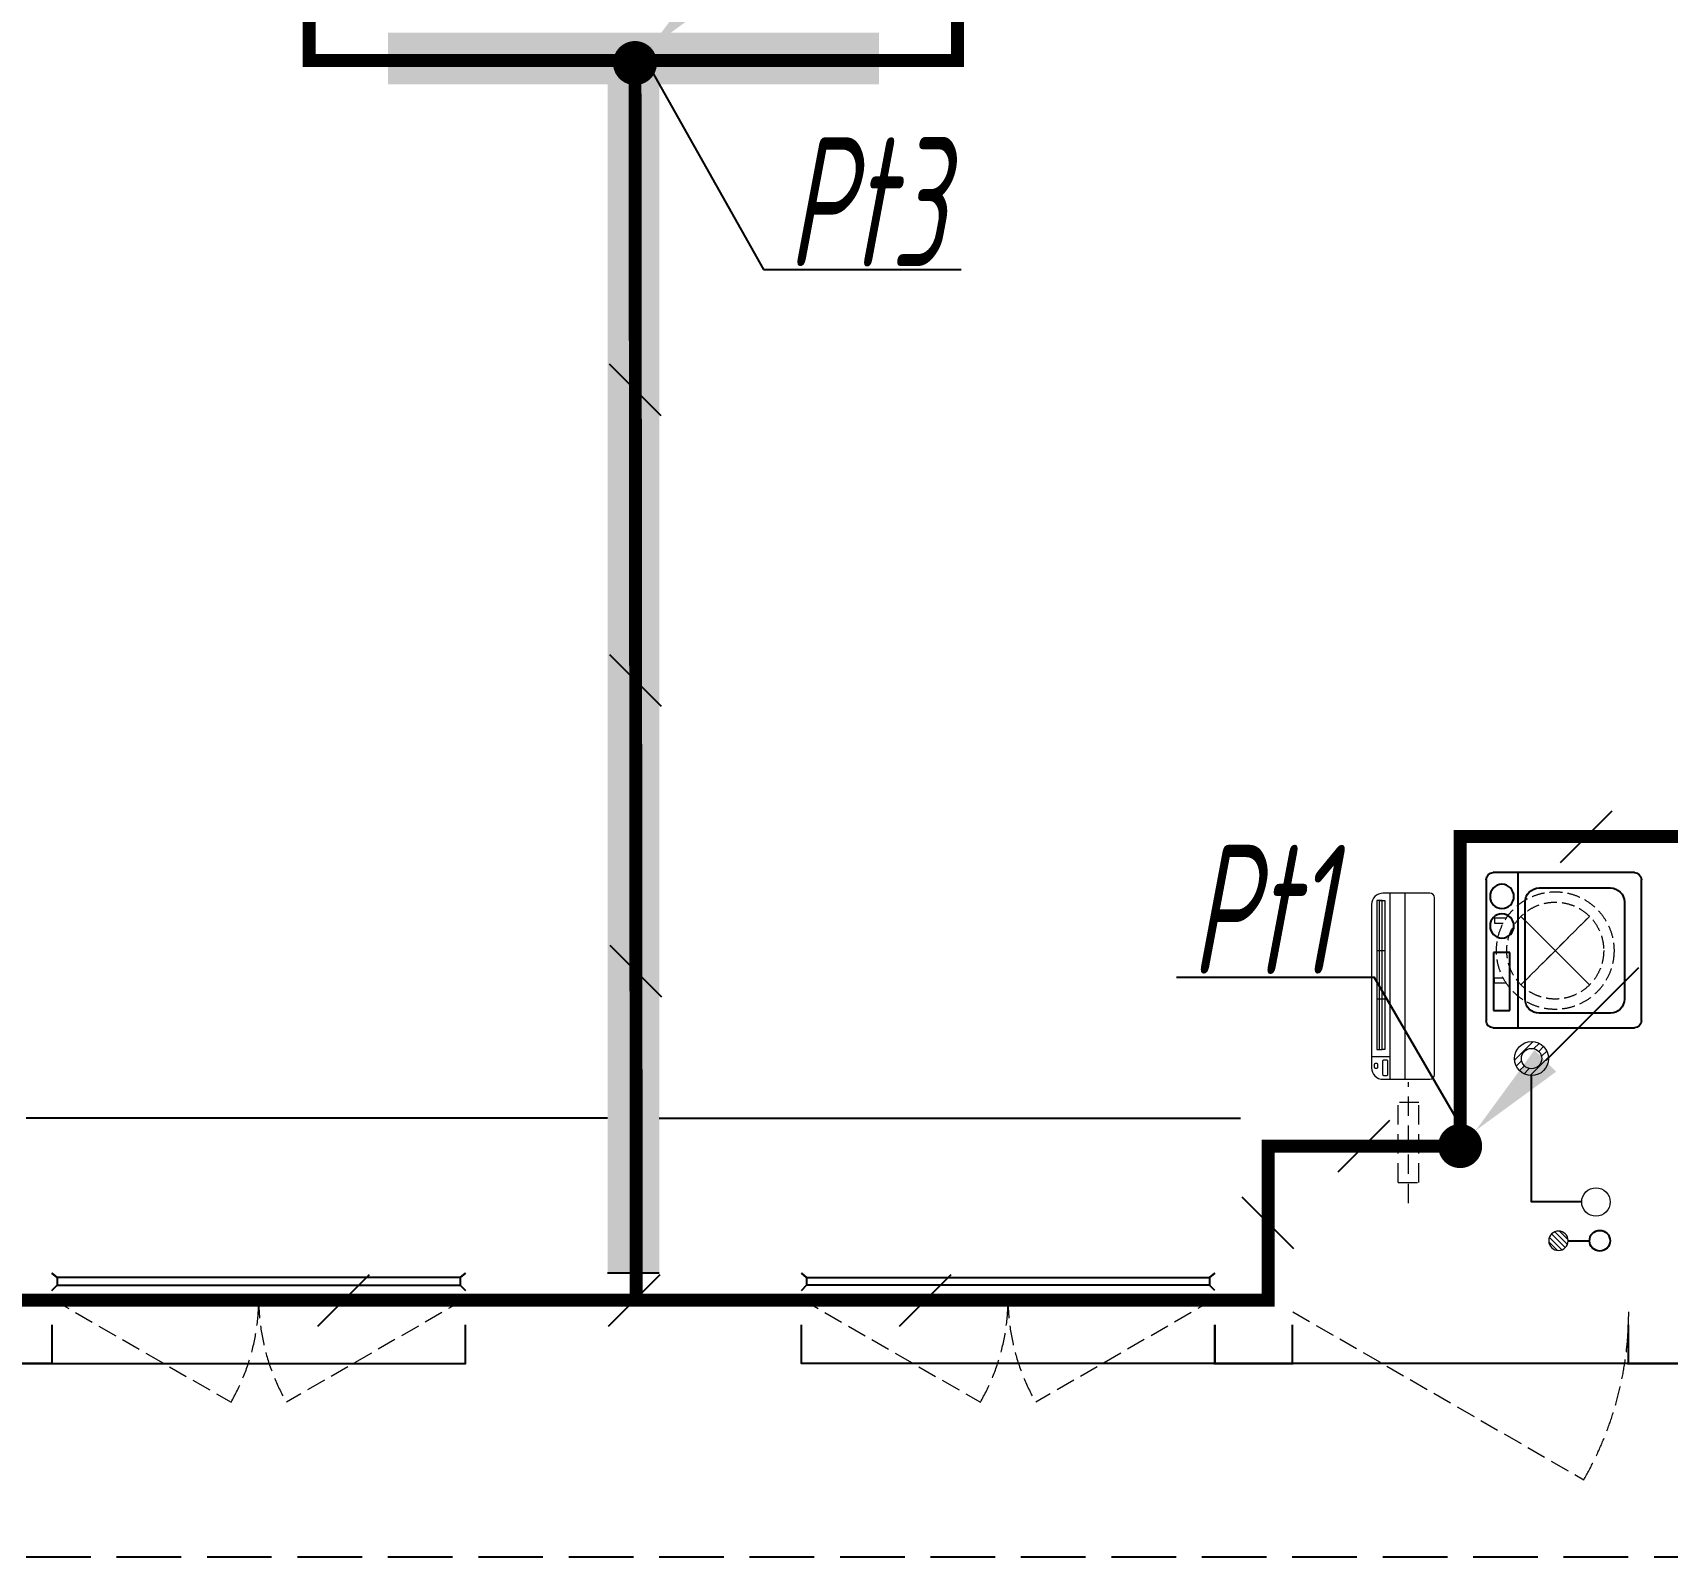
# Model space of a CAD drawing. Extents: x 2803505 to 5851001, y -1372902 to 24339.
# Drawn here: x 2967081 to 2973407, y -776762 to -770862 of the extents above; entities that cross this region are included whole.
import ezdxf
from ezdxf.enums import TextEntityAlignment as Align
from ezdxf.xclip import XClip

# ---------------------------------------------------------------- set-up
doc = ezdxf.new("R2010")
doc.units = 0
doc.header["$LTSCALE"] = 1000
doc.header["$MEASUREMENT"] = 0
doc.header["$XCLIPFRAME"] = 2
for name, pattern in [('$1$DASH', [0.35, 0.25, -0.1]), ('CENTER2', [1.125, 0.75, -0.125, 0.125, -0.125]), ('DASH', [0.35, 0.25, -0.1]), ('DOTE', [2.42, 2, -0.2, 0.02, -0.2]), ('HIDDEN', [0.375, 0.25, -0.125])]:
    doc.linetypes.add(name, pattern=pattern)
doc.layers.get('0').update_dxf_attribs({"linetype": 'CONTINUOUS'})
for name, color, linetype in [('!!电气', 1, 'CONTINUOUS'), ('3-栏杆1', 252, 'CONTINUOUS'), ('3.5方案汇报，与郭总、侯月琴确定户型_t8$0$2020.03.04 -1安徽标准化洋房户型(UA）_t8_t8$0$看线', 154, 'CONTINUOUS'), ('DIM-照明', 7, 'CONTINUOUS'), ('LVTRY', 252, 'CONTINUOUS'), ('LWIRE', 4, 'CONTINUOUS'), ('SHTLN', 4, 'CONTINUOUS'), ('VPIPE-凝结', 150, 'CONTINUOUS'), ('WIRE-接地', 2, 'CONTINUOUS'), ('保温', 6, 'CONTINUOUS'), ('卫生间', 6, 'CONTINUOUS'), ('看线', 185, 'CONTINUOUS')]:
    doc.layers.add(name, color=color, linetype=linetype)
for name, color, linetype, lineweight in [('DOTE', 19, 'DOTE', 9), ('EQUIP_地漏', 7, 'CONTINUOUS', 18), ('VPIPE-废水', 31, 'TG_F', 18), ('WINDOW', 146, 'CONTINUOUS', 20), ('平面-空调室内机', 176, 'CONTINUOUS', 9), ('平面-空调预留孔', 252, 'CONTINUOUS', 15), ('粉刷', 251, 'CONTINUOUS', 9)]:
    doc.layers.add(name, color=color, linetype=linetype, lineweight=lineweight)
doc.styles.add('HZTXT', font='gbeitc.shx', dxfattribs={"width": 0.8, "height": 400, "bigfont": 'hztxt.shx'})
doc.styles.get("Standard").update_dxf_attribs({"font": 'gbenor.shx', "bigfont": 'gbcbig.shx'})
doc.styles.add('TG_LINETYPE', font='SIMPLEX', dxfattribs={"width": 0.8, "height": 3, "bigfont": 'HZTXT'})
doc.linetypes.add('TG_F', pattern='A,2,-0.3,["F",TG_LINETYPE,S=0.1,R=0,X=-0.23,Y=-0.15],0', length=2.3)

# ---------------------------------------------------------------- blocks, each defined once
blk = doc.blocks.new('A$C74D73064')
at = {"layer": 'DOTE', "color": 252}
blk.add_line((-86385.2, 67619.3), (196116, 67619.3), dxfattribs=at)
blk = doc.blocks.new('A$C24015597')
ref = blk.add_blockref('A$C74D73064', (24685.7, -33857.7))
XClip(ref).set_block_clipping_path([(-14883.2465648082, 50822.2568892687), (39116.7403027331, 70322.2568880918)])
blk = doc.blocks.new('GDFGDGRD')
at = {"layer": '保温', "linetype": 'Continuous', "ltscale": 10}
h = blk.add_hatch(dxfattribs=at)
h.set_pattern_fill('HEX', color=251, scale=10, angle=90, style=0)
h.set_pattern_definition([(90, (-70765.891, -151624.736), (-16.49778, 1e-15), [9.525, -19.05]), (210, (-70765.891, -151624.736), (8.24889, -14.2874966), [9.525, -19.05]), (150, (-70765.891, -151615.211), (-8.24889, -14.2874966), [9.525, -19.05])])
h.paths.add_polyline_path([(434066.6, 368523.7), (434066.6, 368723.7), (432166.6, 368723.7), (432166.6, 368523.7)])
h = blk.add_hatch(dxfattribs=at)
h.set_pattern_fill('HEX', color=251, scale=10, angle=90, style=0)
h.set_pattern_definition([(90, (-70765.891, -152124.736), (-16.49778, 1e-15), [9.525, -19.05]), (210, (-70765.891, -152124.736), (8.24889, -14.2874966), [9.525, -19.05]), (150, (-70765.891, -152115.211), (-8.24889, -14.2874966), [9.525, -19.05])])
h.paths.add_polyline_path([(433016.7, 363923.7), (433216.7, 363923.7), (433216.7, 368523.7), (433016.7, 368523.7)])
at = {"layer": '保温', "color": 251, "linetype": 'ByBlock', "ltscale": 10}
blk.add_line((433016.6, 363923.7), (433216.6, 363923.7), dxfattribs=at)
blk = doc.blocks.new('ASDFSD')
at = {"layer": '3-栏杆1', "color": 5}
for p, q in [((681762.6, 334937.5), (681742.3, 334955.3)), ((681742.3, 334955.3), (681762.6, 334937.5)), ((681742.3, 334888.4), (681762.6, 334908.3)), ((683322.1, 334937.5), (681762.6, 334937.5)), ((681762.6, 334937.5), (681762.6, 334908.3)), ((681762.6, 334908.2), (683322.1, 334908.2)), ((683322.1, 334937.5), (683342.3, 334955.3)), ((683342.3, 334955.3), (683322.1, 334937.5)), ((683322.1, 334937.5), (683322.1, 334908.3)), ((683322.1, 334908.3), (683342.3, 334888.4)), ((683342.3, 334888.4), (683322.1, 334908.3))]:
    blk.add_line(p, q, dxfattribs=at)
blk = doc.blocks.new('dongkong')
at = {"layer": '平面-空调预留孔', "color": 8, "linetype": 'HIDDEN', "ltscale": 0.3}
for p, q in [((-603796, 210899.9), (-603796, 210431.5)), ((-603836, 210821), (-603836, 210510.8)), ((-603836, 210821), (-603756, 210821)), ((-603756, 210821), (-603756, 210510.8))]:
    blk.add_line(p, q, dxfattribs=at)
blk.add_lwpolyline([(-603756, 210510.8), (-603836, 210510.8)], dxfattribs=at)
blk = doc.blocks.new('A$C001338C2')
at = {"color": 8}
for p, q in [((0, 248.6), (0, 22)), ((845, 303.6), (55, 303.6)), ((109.1, 214.8), (109.1, 303.6)), ((900, 22), (900, 248.6)), ((22, 0), (878, 0))]:
    blk.add_line(p, q, dxfattribs=at)
at = {"color": 8, "lineweight": 5}
for p, q in [((864.6, 278.7), (144.5, 278.7)), ((144.5, 278.7), (144.5, 265.8)), ((387, 278.7), (144.5, 278.7)), ((144.5, 278.7), (144.5, 252.9)), ((144.5, 265.8), (864.6, 265.8)), ((144.5, 239.9), (144.5, 252.9)), ((144.5, 252.9), (864.6, 252.9)), ((864.6, 239.9), (144.5, 239.9)), ((387, 239.9), (387, 278.7)), ((622, 239.9), (387, 239.9)), ((864.6, 278.7), (622, 278.7)), ((622, 278.7), (622, 239.9)), ((864.6, 252.9), (864.6, 278.7)), ((864.6, 265.8), (864.6, 239.9)), ((900, 214.8), (0, 214.8)), ((900, 143.2), (0, 143.2))]:
    blk.add_line(p, q, dxfattribs=at)
at = {"color": 8}
for points in [[(89.2, 226.4), (22.2, 226.4, -0.414214), (16.7, 231.9), (16.7, 243.1, -0.414214), (22.2, 248.6), (89.2, 248.6, -0.414214), (94.7, 243.1), (94.7, 231.9, -0.414214)], [(73.1, 275), (56.8, 275, -0.414214), (51.3, 280.5), (51.3, 283.4, -0.414214), (56.8, 288.9), (73.1, 288.9, -0.414214), (78.6, 283.4), (78.6, 280.5, -0.414214)]]:
    blk.add_lwpolyline(points, format="xyb", close=True, dxfattribs=at)
for centre, radius, start, end in [((55, 248.6), 55, 90, 180), ((845, 248.6), 55, 360, 90), ((22, 22), 22, 180, 270), ((878, 22), 22, 270, 360)]:
    blk.add_arc(centre, radius, start, end, dxfattribs=at)
blk = doc.blocks.new('$TwtSys$00000141')
at = {"color": 252}
for p, q in [((-47.1, 3.8), (-5, 45.9)), ((-47.1, 3.8), (-5, 45.9)), ((-43.6, -17.5), (17.5, 43.6)), ((-43.6, -17.5), (17.5, 43.6)), ((-33.2, -33.2), (33.2, 33.2)), ((-33.2, -33.2), (33.2, 33.2)), ((-16.2, -43.5), (43.8, 16.4)), ((-16.2, -43.5), (43.8, 16.4)), ((5.7, -46.1), (46.1, -5.7)), ((5.7, -46.1), (46.1, -5.7))]:
    blk.add_line(p, q, dxfattribs=at)
blk.add_circle((0, 0), 47, dxfattribs=at)
blk.add_circle((0, 0), 47, dxfattribs=at)
blk = doc.blocks.new('RECTANG')
for p, q in [((1, 1), (0, 1)), ((0, 1), (0, 0)), ((1, 0), (1, 1)), ((0, 0), (1, 0))]:
    blk.add_line(p, q)
blk = doc.blocks.new('洗衣机')
at = {"layer": 'LVTRY'}
for p, q in [((3790993.7, 243444.5), (3790993.7, 242899.1)), ((3791567.4, 243472.1), (3791021, 243472.1)), ((3791116.5, 243472.1), (3791116.5, 242871.5)), ((3791594.6, 242899.1), (3791594.6, 243444.5)), ((3791199, 243412.7), (3791474.9, 243412.7)), ((3791145.1, 242982.5), (3791145.1, 243358)), ((3791528.8, 243358), (3791528.8, 242982.5)), ((3791474.9, 242927.8), (3791199, 242927.8)), ((3791021, 242871.5), (3791567.4, 242871.5))]:
    blk.add_line(p, q, dxfattribs=at)
at = {"layer": 'LVTRY', "extrusion": (0, 0, -1)}
for centre, major_axis, start_param, end_param in [((3791021, 243444.5), (0, 27.6), -1.570796, 0), ((3791055.1, 243379.8), (0, 46.9), 3.141593, 9.424778), ((3791567.4, 243444.5), (0, 27.6), 0, 1.570796), ((3791199, 243358), (0, 54.7), 4.712389, 6.283185), ((3791474.9, 243358), (0, 54.7), 0, 1.570796), ((3791055.1, 243265.7), (0, 46.9), 3.141593, 9.424778), ((3791199, 242982.5), (0, 54.7), 3.141593, 4.712389), ((3791474.9, 242982.5), (0, 54.7), 1.570796, 3.141593), ((3791021, 242899.1), (0, 27.6), 3.141593, 4.712389), ((3791567.4, 242899.1), (0, 27.6), 1.570796, 3.141593)]:
    blk.add_ellipse(centre, major_axis=major_axis, ratio=0.986385, start_param=start_param, end_param=end_param, dxfattribs=at)
at = {"layer": 'LVTRY', "xscale": 63.25620569481588, "yscale": 224.5369532744355, "zscale": 64.12934308941763, "rotation": 180}
blk.add_blockref('RECTANG', (3791085.2, 243162.4), dxfattribs=at)
blk = doc.blocks.new('$TwtSys$00000543')
at = {"color": 252}
for p, q in [((-93.6, -8.5), (8.5, 93.6)), ((-8.5, -93.6), (93.6, 8.5)), ((12.5, 55), (41.7, 84.2)), ((39.9, 39.9), (66.5, 66.5)), ((55, 12.5), (84.2, 41.7)), ((-84.2, -41.7), (-55, -12.5)), ((-66.5, -66.5), (-39.9, -39.9)), ((-41.7, -84.2), (-12.5, -55))]:
    blk.add_line(p, q, dxfattribs=at)
for radius in [94, 56.4]:
    blk.add_circle((0, 0), radius, dxfattribs=at)
blk = doc.blocks.new('dnfhfn')
at = {"color": 252, "linetype": '$1$DASH', "ltscale": 0.2}
for p, q in [((101.9, 462.7, 0), (121.9, 462.7, 0)), ((101.9, 417.2, 0), (101.9, 462.7, 0)), ((121.9, 462.7, 0), (121.9, 429, 0)), ((353.1, 462.7, 0), (333.1, 462.7, 0)), ((333.1, 462.7, 0), (333.1, 429, 0)), ((353.1, 417.2, 0), (353.1, 462.7, 0))]:
    blk.add_line(p, q, dxfattribs=at)
at = {"color": 252, "linetype": '$1$DASH', "ltscale": 0.2, "elevation": 0}
for points in [[(94.9, 360.1), (94.9, 360.1), (360.1, 94.9), (360.1, 94.9)], [(360.1, 360.1), (94.9, 94.9), (94.9, 94.9), (360.1, 360.1)]]:
    blk.add_lwpolyline(points, close=True, dxfattribs=at)
at = {"color": 252, "linetype": '$1$DASH', "ltscale": 0.2}
for radius in [227.5, 187.5]:
    blk.add_circle((227.5, 227.5, 0), radius, dxfattribs=at)
blk = doc.blocks.new('A$C148B7D8E')
at = {"layer": '卫生间', "color": 252, "linetype": 'DASH'}
blk.add_lwpolyline([(16100, 14000), (16100, 15400), (7700, 15400), (7700, 10800), (7300, 10800), (7300, 10000), (900, 10000), (900, 9000), (-900, 9000), (-900, -900), (1750, -900), (1750, -2100), (23450, -2100), (23450, -900), (25100, -900)], dxfattribs=at)
blk = doc.blocks.new('A$C66B635E3')
at = {"color": 252, "const_width": 8}
for points in [[(34950, -100), (34950, -250), (35250, -250), (35250, -100)], [(40050, -100), (40050, -250), (39750, -250), (39750, -100)], [(41650, -100), (41650, -250), (41350, -250), (41350, -100)]]:
    blk.add_lwpolyline(points, dxfattribs=at)
at = {"layer": '3.5方案汇报，与郭总、侯月琴确定户型_t8$0$2020.03.04 -1安徽标准化洋房户型(UA）_t8_t8$0$看线', "color": 252, "ltscale": 10}
for p, q in [((37400, 700), (35150, 700)), ((37600, 700), (39850, 700))]:
    blk.add_line(p, q, dxfattribs=at)
at = {"layer": 'VPIPE-凝结', "color": 252, "ltscale": 0.1}
for points in [[(41170, 375), (40975.9, 375), (40975.9, 864.2)], [(41117.6, 225), (41200, 225)]]:
    blk.add_lwpolyline(points, dxfattribs=at)
at = {"layer": 'VPIPE-凝结', "color": 252}
blk.add_circle((41240, 225), 40, dxfattribs=at)
at = {"layer": 'VPIPE-废水', "color": 252}
blk.add_circle((41225, 375), 55, dxfattribs=at)
at = {"layer": 'WINDOW', "color": 252, "linetype": 'DASH', "ltscale": 0.3}
for points in [[(35250, 0), (35942.8, -400, 0.131652), (36050, 0)], [(36850, 0), (36157.2, -400, -0.131652), (36050, 0)], [(38150, 0), (38842.8, -400, 0.131652), (38950, 0)], [(39750, 0), (39057.2, -400, -0.131652), (38950, 0)], [(40051.9, -50), (41177.8, -700, 0.131652), (41351.9, -50)]]:
    blk.add_lwpolyline(points, format="xyb", dxfattribs=at)
at = {"layer": '看线', "color": 252, "ltscale": 0.5}
for points in [[(35250, -100), (35250, -250), (36850, -250), (36850, -100)], [(39750, -100), (39750, -250), (38150, -250), (38150, -100)], [(41350, -250), (40050, -250)]]:
    blk.add_lwpolyline(points, dxfattribs=at)
at = {"color": 252, "xscale": -1}
for name, p in [('A$C148B7D8E', (50100, 1100)), ('GDFGDGRD', (470616.6, -363823.7)), ('ASDFSD', (721492.3, -334855.3))]:
    blk.add_blockref(name, p, dxfattribs=at)
at = {"color": 252}
blk.add_blockref('ASDFSD', (-646492.3, -334855.3), dxfattribs=at)
at = {"layer": 'EQUIP_地漏', "color": 252, "xscale": 0.7000000000000001, "yscale": 0.7000000000000001, "zscale": 0.7000000000000001}
blk.add_blockref('$TwtSys$00000543', (40975.9, 930), dxfattribs=at)
at = {"layer": 'EQUIP_地漏', "color": 252, "xscale": 0.8, "yscale": -0.8, "zscale": 0.8, "rotation": 179.999999999993}
blk.add_blockref('$TwtSys$00000141', (41080, 225), dxfattribs=at)
at = {"layer": '平面-空调室内机', "color": 252, "ltscale": 0.3, "xscale": -1, "rotation": 180}
blk.add_blockref('dongkong', (644295.9, 211270.8), dxfattribs=at)
at = {"layer": '平面-空调预留孔', "color": 252, "xscale": 0.800000000046565, "yscale": 0.800000000046565, "zscale": 0.800000000046565, "rotation": 90.00000023343011}
blk.add_blockref('A$C001338C2', (40599.8, 850), dxfattribs=at)
at = {"layer": '平面-空调预留孔', "color": 252, "rotation": 89.99999999999304}
blk.add_blockref('dnfhfn', (41295.1, 1120.3, 0), dxfattribs=at)
at = {"layer": '粉刷', "color": 252}
blk.add_blockref('洗衣机', (-3750193.7, -241822.4), dxfattribs=at)
blk = doc.blocks.new('$TelecSys$00000008')
blk.add_line((0.4, 0.4), (-0.4, -0.4))
blk = doc.blocks.new('$TelecSys$00000078')
for p, q in [((1.15, 1.15), (0.55, 0.55)), ((0.104, 0.104), (0.104, 0.104)), ((-0.104, -0.104), (-0.104, -0.104))]:
    blk.add_line(p, q)
at = {"const_width": 0.142}
blk.add_lwpolyline([(-0.071, 0, 1), (0.071, 0, 1)], format="xyb", close=True, dxfattribs=at)
blk.add_solid([(0.62, 0.48), (0.48, 0.62), (0.1, 0.1)])
at = {"width": 0.8, "flags": 9}
blk.add_attdef('A', (0, 0), '', height=0.00002, dxfattribs=at)

msp = doc.modelspace()

# ---------------------------------------------------------------- linework, layer by layer
at = {"layer": 'DIM-照明', "color": 7, "ltscale": 0.8}
for p, q in [((2969453.9, -770969.7), (2969909.2, -771777.9)), ((2969909.2, -771777.9), (2970674.6, -771777.9)), ((2971508, -774516.5), (2972273.3, -774516.5)), ((2972635.8, -775140.4), (2972273.3, -774516.5))]:
    msp.add_line(p, q, dxfattribs=at)
at = {"layer": 'WIRE-接地', "color": 2, "linetype": 'CENTER2', "const_width": 50}
for points in [[(2973713.8, -764861), (2973713.8, -765659.2), (2973713.8, -766661.6), (2981910.8, -766661.6), (2981910.8, -774564.2), (2979206.7, -774564.2), (2979206.7, -773973), (2972605.5, -773973), (2972605.5, -775170.7), (2971862.5, -775170.7), (2971862.5, -775767.3), (2966958.2, -775767.3), (2966958.2, -775166.2), (2966206.5, -775166.2), (2966206.5, -773959.4), (2959608.5, -773959.4), (2959608.5, -774566.6), (2954210.6, -774566.6), (2954210.6, -773962.7), (2947608.7, -773962.7), (2947608.7, -775168.2), (2946861.9, -775168.2), (2946861.9, -775763.5), (2941954.4, -775763.5)], [(2967204.5, -764865.5), (2968008.8, -764865.5), (2968008.8, -767293), (2967709.3, -767293), (2967709.3, -768865.8), (2968151.2, -768865.8), (2968151.2, -770969.7), (2970660.6, -770969.7), (2970660.6, -768864.6), (2971101.5, -768864.6), (2971101.5, -767258.3), (2970806.7, -767258.3), (2970806.7, -764863.3), (2971600.8, -764861.4)], [(2969412.3, -770979.6), (2969417.2, -775760.4)]]:
    msp.add_lwpolyline(points, dxfattribs=at)

# ---------------------------------------------------------------- block references
at = {"layer": '!!电气'}
for name, p in [('A$C24015597', (2836003.5, -807053.6)), ('A$C66B635E3', (2931906, -775762.1))]:
    msp.add_blockref(name, p, dxfattribs=at)
at = {"layer": 'LWIRE', "color": 4, "xscale": 600, "yscale": 600, "zscale": 600}
msp.add_blockref('$TelecSys$00000078', (2969412.3, -770979.6), dxfattribs=at)
at = {"layer": 'LWIRE', "color": 2, "xscale": 600, "yscale": 600, "zscale": 600}
msp.add_blockref('$TelecSys$00000078', (2972605.5, -775170.7), dxfattribs=at)
at = {"layer": 'SHTLN', "color": 2, "xscale": 250, "yscale": 250, "zscale": 250}
for p, rotation in [((2969413.6, -772245), 270.0589805910013), ((2969414.8, -773370), 270.0589805910013), ((2973093.6, -773973), 180), ((2969415.9, -774495), 270.0589805910013), ((2972234, -775170.7), 180), ((2971862.5, -775469), 270), ((2968285.3, -775767.3), 180), ((2969410.3, -775767.3), 180), ((2970535.3, -775767.3), 180)]:
    msp.add_blockref('$TelecSys$00000008', p, dxfattribs=dict(at, rotation=rotation))

# ---------------------------------------------------------------- texts
at = {"layer": 'DIM-照明', "color": 7, "ltscale": 0.8, "style": 'HZTXT', "width": 0.7}
for s, p in [('Pt3', (2970307.8, -771516.2)), ('Pt1', (2971838.7, -774254.7))]:
    msp.add_text(s, height=500, dxfattribs=at).set_placement(p, align=Align.MIDDLE)

doc.saveas('drawing.dxf')
